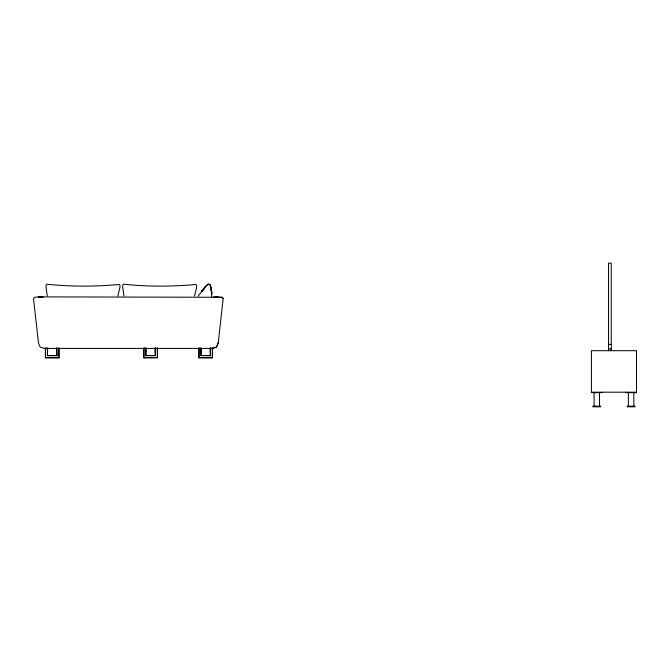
<?xml version="1.0" encoding="UTF-8"?>
<svg xmlns="http://www.w3.org/2000/svg" width="670" height="670" viewBox="0 0 670 670"><rect width="100%" height="100%" fill="white"/><g stroke="black" fill="none" stroke-linecap="round" stroke-linejoin="round"><path stroke-width="1" d="M211.703 297.321L211.125 287.723L209.961 284.465L208.211 283.946L205.74 286.048L198.186 296.098M218.211 343.082L223.185 298.485L222.004 297.279L38.575 296.877L34.681 297.279L33.5 298.485L38.483 343.082L40.2 347.077L44.17 348.408L212.524 348.408L216.485 347.077L218.211 343.082L216.477 347.077L212.474 348.408M117.853 296.056L119.905 287.472L119.989 285.445L119.327 284.482C95.291 286.643 70.819 286.777 46.816 284.18L46.079 285.16L46.012 287.204L47.268 295.939M194.526 296.056L196.578 287.472L196.662 285.445L196 284.482C171.964 286.643 147.501 286.777 123.498 284.18L122.761 285.16L122.694 287.204L123.942 295.939M204.208 288.125L208.211 284.248L209.961 284.758L211.125 287.916L211.871 294.632M203.186 289.373L202.273 290.445L205.581 286.442L204.057 288.293M202.508 290.185L201.502 291.291L204.208 288.795L201.502 291.291L202.6 290.093M56.916 348.241L58.993 348.065L58.993 357.747L45.367 357.747L45.367 348.065L47.62 348.065L47.444 355.67L56.916 355.67L56.741 348.065L56.916 355.67M45.367 357.747L58.993 357.747M157.4 357.747L157.4 348.065L157.4 357.747L143.774 357.747L143.774 348.065L146.027 348.065L145.851 355.67L155.323 355.67L155.147 348.065L155.323 355.67M143.774 357.747L157.224 357.562M210.405 348.241L212.482 348.065L212.482 357.747L198.856 357.747L198.856 348.065L201.109 348.065L200.933 355.67L210.405 355.67L210.229 348.065L210.405 355.67M198.856 357.747L212.482 357.747M215.129 297.178L221.996 297.279L223.185 298.485M215.045 297.178L218.06 296.877L213.378 297.137M608.536 344.38L611.241 344.38M155.323 348.241L157.224 348.241M608.536 348.894L611.241 348.894M47.62 355.494L56.741 355.494M146.027 355.494L155.147 355.494M201.109 355.494L210.229 355.494M591.401 392.193L636.5 392.193M592.875 406.171L600.739 406.171M627.154 406.171L635.018 406.171M592.875 406.807L600.739 406.807M627.154 406.807L635.018 406.807M43.307 297.137L38.575 296.877L41.557 297.178M211.486 291.157L211.125 289.172L211.745 293.167L211.486 290.37M211.486 291.006L211.745 293.167M633.795 392.645L633.795 406.171M628.385 392.645L628.385 406.171M625.671 392.193L625.671 392.645L636.5 392.645L636.5 350.695L591.401 350.695L591.401 392.645L602.221 392.645L602.221 392.193M611.241 350.695L611.241 263.193L608.536 263.193L608.536 350.695M599.516 392.645L599.516 406.171M594.106 392.645L594.106 406.171M212.306 348.241L212.306 357.562M200.933 348.241L200.933 355.67M199.04 348.241L199.04 357.562M145.851 348.241L145.851 355.67M143.958 348.241L143.958 357.562M58.818 348.241L58.818 357.562M47.444 348.241L47.444 355.67M45.552 348.241L45.552 357.562M202.6 290.169L201.502 291.291L202.6 290.185"/></g></svg>
